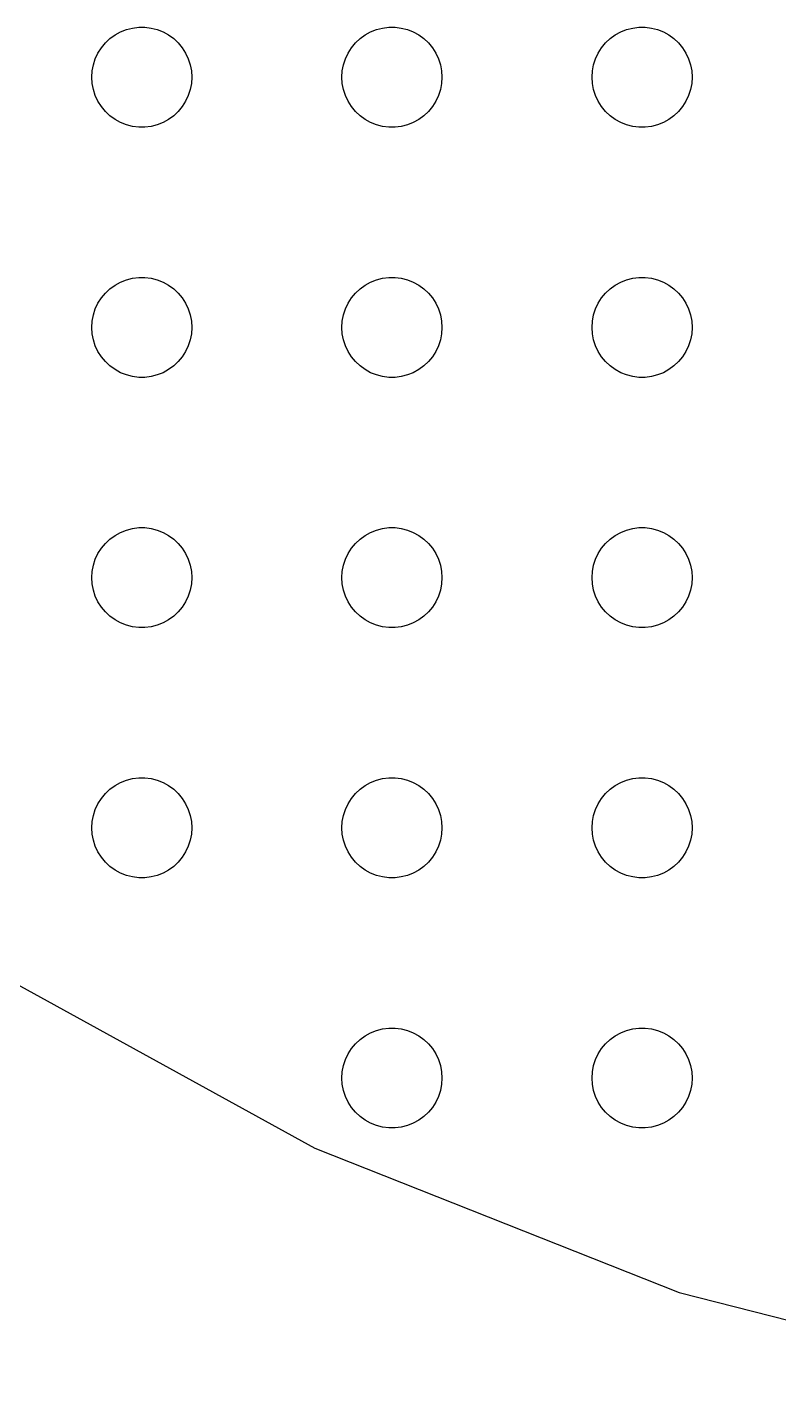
# Model space of a CAD drawing. Header units: metres. Extents: x -187 to 187, y -187 to 187.
# Drawn here: x -96.9 to -51.8, y -183.7 to -102 of the extents above; entities that cross this region are included whole.
import ezdxf

# ---------------------------------------------------------------- set-up
doc = ezdxf.new("R2010")
doc.units = ezdxf.units.M

msp = doc.modelspace()

# ---------------------------------------------------------------- linework, layer by layer
for p, q in [((-90.927, -102.147), (-90.5621, -102.053)), ((-90.5621, -102.053), (-90.1884, -102.006)), ((-90.1884, -102.006), (-89.8116, -102.006)), ((-89.8116, -102.006), (-89.4379, -102.053)), ((-89.4379, -102.053), (-89.073, -102.147)), ((-75.927, -102.147), (-75.5621, -102.053)), ((-75.5621, -102.053), (-75.1884, -102.006)), ((-75.1884, -102.006), (-74.8116, -102.006)), ((-74.8116, -102.006), (-74.4379, -102.053)), ((-74.4379, -102.053), (-74.073, -102.147)), ((-60.927, -102.147), (-60.5621, -102.053)), ((-60.5621, -102.053), (-60.1884, -102.006)), ((-60.1884, -102.006), (-59.8116, -102.006)), ((-59.8116, -102.006), (-59.4379, -102.053)), ((-59.4379, -102.053), (-59.0729, -102.147)), ((-92.1869, -102.946), (-91.9123, -102.688)), ((-91.9123, -102.688), (-91.6075, -102.467)), ((-91.6075, -102.467), (-91.2773, -102.286)), ((-91.2773, -102.286), (-90.927, -102.147)), ((-89.073, -102.147), (-88.7227, -102.286)), ((-88.7227, -102.286), (-88.3925, -102.467)), ((-88.3925, -102.467), (-88.0877, -102.688)), ((-88.0877, -102.688), (-87.8131, -102.946)), ((-77.1869, -102.946), (-76.9123, -102.688)), ((-76.9123, -102.688), (-76.6075, -102.467)), ((-76.6075, -102.467), (-76.2773, -102.286)), ((-76.2773, -102.286), (-75.927, -102.147)), ((-74.073, -102.147), (-73.7227, -102.286)), ((-73.7227, -102.286), (-73.3925, -102.467)), ((-73.3925, -102.467), (-73.0877, -102.688)), ((-73.0877, -102.688), (-72.8131, -102.946)), ((-62.1869, -102.946), (-61.9123, -102.688)), ((-61.9123, -102.688), (-61.6075, -102.467)), ((-61.6075, -102.467), (-61.2773, -102.286)), ((-61.2773, -102.286), (-60.927, -102.147)), ((-59.0729, -102.147), (-58.7227, -102.286)), ((-58.7227, -102.286), (-58.3925, -102.467)), ((-58.3925, -102.467), (-58.0877, -102.688)), ((-58.0877, -102.688), (-57.8131, -102.946)), ((-92.7893, -103.896), (-92.6289, -103.555)), ((-92.6289, -103.555), (-92.427, -103.237)), ((-92.427, -103.237), (-92.1869, -102.946)), ((-87.8131, -102.946), (-87.573, -103.237)), ((-87.573, -103.237), (-87.3711, -103.555)), ((-87.3711, -103.555), (-87.2107, -103.896)), ((-77.7893, -103.896), (-77.6289, -103.555)), ((-77.6289, -103.555), (-77.427, -103.237)), ((-77.427, -103.237), (-77.1869, -102.946)), ((-72.8131, -102.946), (-72.573, -103.237)), ((-72.573, -103.237), (-72.3711, -103.555)), ((-72.3711, -103.555), (-72.2107, -103.896)), ((-62.7893, -103.896), (-62.6289, -103.555)), ((-62.6289, -103.555), (-62.427, -103.237)), ((-62.427, -103.237), (-62.1869, -102.946)), ((-57.8131, -102.946), (-57.5729, -103.237)), ((-57.5729, -103.237), (-57.3711, -103.555)), ((-57.3711, -103.555), (-57.2107, -103.896)), ((-92.9763, -104.624), (-92.9057, -104.254)), ((-92.9057, -104.254), (-92.7893, -103.896)), ((-87.2107, -103.896), (-87.0943, -104.254)), ((-87.0943, -104.254), (-87.0237, -104.624)), ((-77.9763, -104.624), (-77.9057, -104.254)), ((-77.9057, -104.254), (-77.7893, -103.896)), ((-72.2107, -103.896), (-72.0943, -104.254)), ((-72.0943, -104.254), (-72.0237, -104.624)), ((-62.9763, -104.624), (-62.9057, -104.254)), ((-62.9057, -104.254), (-62.7893, -103.896)), ((-57.2107, -103.896), (-57.0942, -104.254)), ((-57.0942, -104.254), (-57.0237, -104.624)), ((-93, -105), (-92.9763, -104.624)), ((-92.9763, -105.376), (-93, -105)), ((-87.0237, -104.624), (-87, -105)), ((-87, -105), (-87.0237, -105.376)), ((-78, -105), (-77.9763, -104.624)), ((-77.9763, -105.376), (-78, -105)), ((-72.0237, -104.624), (-72, -105)), ((-72, -105), (-72.0237, -105.376)), ((-63, -105), (-62.9763, -104.624)), ((-62.9763, -105.376), (-63, -105)), ((-57.0237, -104.624), (-57, -105)), ((-57, -105), (-57.0237, -105.376)), ((-92.9057, -105.746), (-92.9763, -105.376)), ((-92.7893, -106.104), (-92.9057, -105.746)), ((-92.6289, -106.445), (-92.7893, -106.104)), ((-87.2107, -106.104), (-87.3711, -106.445)), ((-87.0943, -105.746), (-87.2107, -106.104)), ((-87.0237, -105.376), (-87.0943, -105.746)), ((-77.9057, -105.746), (-77.9763, -105.376)), ((-77.7893, -106.104), (-77.9057, -105.746)), ((-77.6289, -106.445), (-77.7893, -106.104)), ((-72.2107, -106.104), (-72.3711, -106.445)), ((-72.0943, -105.746), (-72.2107, -106.104)), ((-72.0237, -105.376), (-72.0943, -105.746)), ((-62.9057, -105.746), (-62.9763, -105.376)), ((-62.7893, -106.104), (-62.9057, -105.746)), ((-62.6289, -106.445), (-62.7893, -106.104)), ((-57.2107, -106.104), (-57.3711, -106.445)), ((-57.0942, -105.746), (-57.2107, -106.104)), ((-57.0237, -105.376), (-57.0942, -105.746)), ((-92.427, -106.763), (-92.6289, -106.445)), ((-92.1869, -107.054), (-92.427, -106.763)), ((-87.573, -106.763), (-87.8131, -107.054)), ((-87.3711, -106.445), (-87.573, -106.763)), ((-77.427, -106.763), (-77.6289, -106.445)), ((-77.1869, -107.054), (-77.427, -106.763)), ((-72.573, -106.763), (-72.8131, -107.054)), ((-72.3711, -106.445), (-72.573, -106.763)), ((-62.427, -106.763), (-62.6289, -106.445)), ((-62.1869, -107.054), (-62.427, -106.763)), ((-57.5729, -106.763), (-57.8131, -107.054)), ((-57.3711, -106.445), (-57.5729, -106.763)), ((-91.9123, -107.312), (-92.1869, -107.054)), ((-91.6075, -107.533), (-91.9123, -107.312)), ((-91.2773, -107.714), (-91.6075, -107.533)), ((-90.927, -107.853), (-91.2773, -107.714)), ((-88.7227, -107.714), (-89.073, -107.853)), ((-88.3925, -107.533), (-88.7227, -107.714)), ((-88.0877, -107.312), (-88.3925, -107.533)), ((-87.8131, -107.054), (-88.0877, -107.312)), ((-76.9123, -107.312), (-77.1869, -107.054)), ((-76.6075, -107.533), (-76.9123, -107.312)), ((-76.2773, -107.714), (-76.6075, -107.533)), ((-75.927, -107.853), (-76.2773, -107.714)), ((-73.7227, -107.714), (-74.073, -107.853)), ((-73.3925, -107.533), (-73.7227, -107.714)), ((-73.0877, -107.312), (-73.3925, -107.533)), ((-72.8131, -107.054), (-73.0877, -107.312)), ((-61.9123, -107.312), (-62.1869, -107.054)), ((-61.6075, -107.533), (-61.9123, -107.312)), ((-61.2773, -107.714), (-61.6075, -107.533)), ((-60.927, -107.853), (-61.2773, -107.714)), ((-58.7227, -107.714), (-59.0729, -107.853)), ((-58.3925, -107.533), (-58.7227, -107.714)), ((-58.0877, -107.312), (-58.3925, -107.533)), ((-57.8131, -107.054), (-58.0877, -107.312)), ((-90.5621, -107.947), (-90.927, -107.853)), ((-90.1884, -107.994), (-90.5621, -107.947)), ((-89.8116, -107.994), (-90.1884, -107.994)), ((-89.4379, -107.947), (-89.8116, -107.994)), ((-89.073, -107.853), (-89.4379, -107.947)), ((-75.5621, -107.947), (-75.927, -107.853)), ((-75.1884, -107.994), (-75.5621, -107.947)), ((-74.8116, -107.994), (-75.1884, -107.994)), ((-74.4379, -107.947), (-74.8116, -107.994)), ((-74.073, -107.853), (-74.4379, -107.947)), ((-60.5621, -107.947), (-60.927, -107.853)), ((-60.1884, -107.994), (-60.5621, -107.947)), ((-59.8116, -107.994), (-60.1884, -107.994)), ((-59.4379, -107.947), (-59.8116, -107.994)), ((-59.0729, -107.853), (-59.4379, -107.947)), ((-91.9123, -117.688), (-91.6075, -117.467)), ((-91.6075, -117.467), (-91.2773, -117.286)), ((-91.2773, -117.286), (-90.927, -117.147)), ((-90.927, -117.147), (-90.5621, -117.053)), ((-90.5621, -117.053), (-90.1884, -117.006)), ((-90.1884, -117.006), (-89.8116, -117.006)), ((-89.8116, -117.006), (-89.4379, -117.053)), ((-89.4379, -117.053), (-89.073, -117.147)), ((-89.073, -117.147), (-88.7227, -117.286)), ((-88.7227, -117.286), (-88.3925, -117.467)), ((-88.3925, -117.467), (-88.0877, -117.688)), ((-76.9123, -117.688), (-76.6075, -117.467)), ((-76.6075, -117.467), (-76.2773, -117.286)), ((-76.2773, -117.286), (-75.927, -117.147)), ((-75.927, -117.147), (-75.5621, -117.053)), ((-75.5621, -117.053), (-75.1884, -117.006)), ((-75.1884, -117.006), (-74.8116, -117.006)), ((-74.8116, -117.006), (-74.4379, -117.053)), ((-74.4379, -117.053), (-74.073, -117.147)), ((-74.073, -117.147), (-73.7227, -117.286)), ((-73.7227, -117.286), (-73.3925, -117.467)), ((-73.3925, -117.467), (-73.0877, -117.688)), ((-61.9123, -117.688), (-61.6075, -117.467)), ((-61.6075, -117.467), (-61.2773, -117.286)), ((-61.2773, -117.286), (-60.927, -117.147)), ((-60.927, -117.147), (-60.5621, -117.053)), ((-60.5621, -117.053), (-60.1884, -117.006)), ((-60.1884, -117.006), (-59.8116, -117.006)), ((-59.8116, -117.006), (-59.4379, -117.053)), ((-59.4379, -117.053), (-59.0729, -117.147)), ((-59.0729, -117.147), (-58.7227, -117.286)), ((-58.7227, -117.286), (-58.3925, -117.467)), ((-58.3925, -117.467), (-58.0877, -117.688)), ((-92.6289, -118.555), (-92.427, -118.237)), ((-92.427, -118.237), (-92.1869, -117.946)), ((-92.1869, -117.946), (-91.9123, -117.688)), ((-88.0877, -117.688), (-87.8131, -117.946)), ((-87.8131, -117.946), (-87.573, -118.237)), ((-87.573, -118.237), (-87.3711, -118.555)), ((-77.6289, -118.555), (-77.427, -118.237)), ((-77.427, -118.237), (-77.1869, -117.946)), ((-77.1869, -117.946), (-76.9123, -117.688)), ((-73.0877, -117.688), (-72.8131, -117.946)), ((-72.8131, -117.946), (-72.573, -118.237)), ((-72.573, -118.237), (-72.3711, -118.555)), ((-62.6289, -118.555), (-62.427, -118.237)), ((-62.427, -118.237), (-62.1869, -117.946)), ((-62.1869, -117.946), (-61.9123, -117.688)), ((-58.0877, -117.688), (-57.8131, -117.946)), ((-57.8131, -117.946), (-57.5729, -118.237)), ((-57.5729, -118.237), (-57.3711, -118.555)), ((-92.9763, -119.624), (-92.9057, -119.254)), ((-92.9057, -119.254), (-92.7893, -118.896)), ((-92.7893, -118.896), (-92.6289, -118.555)), ((-87.3711, -118.555), (-87.2107, -118.896)), ((-87.2107, -118.896), (-87.0943, -119.254)), ((-87.0943, -119.254), (-87.0237, -119.624)), ((-77.9763, -119.624), (-77.9057, -119.254)), ((-77.9057, -119.254), (-77.7893, -118.896)), ((-77.7893, -118.896), (-77.6289, -118.555)), ((-72.3711, -118.555), (-72.2107, -118.896)), ((-72.2107, -118.896), (-72.0943, -119.254)), ((-72.0943, -119.254), (-72.0237, -119.624)), ((-62.9763, -119.624), (-62.9057, -119.254)), ((-62.9057, -119.254), (-62.7893, -118.896)), ((-62.7893, -118.896), (-62.6289, -118.555)), ((-57.3711, -118.555), (-57.2107, -118.896)), ((-57.2107, -118.896), (-57.0942, -119.254)), ((-57.0942, -119.254), (-57.0237, -119.624)), ((-93, -120), (-92.9763, -119.624)), ((-92.9763, -120.376), (-93, -120)), ((-87.0237, -119.624), (-87, -120)), ((-87, -120), (-87.0237, -120.376)), ((-78, -120), (-77.9763, -119.624)), ((-77.9763, -120.376), (-78, -120)), ((-72.0237, -119.624), (-72, -120)), ((-72, -120), (-72.0237, -120.376)), ((-63, -120), (-62.9763, -119.624)), ((-62.9763, -120.376), (-63, -120)), ((-57.0237, -119.624), (-57, -120)), ((-57, -120), (-57.0237, -120.376)), ((-92.9057, -120.746), (-92.9763, -120.376)), ((-92.7893, -121.104), (-92.9057, -120.746)), ((-87.0943, -120.746), (-87.2107, -121.104)), ((-87.0237, -120.376), (-87.0943, -120.746)), ((-77.9057, -120.746), (-77.9763, -120.376)), ((-77.7893, -121.104), (-77.9057, -120.746)), ((-72.0943, -120.746), (-72.2107, -121.104)), ((-72.0237, -120.376), (-72.0943, -120.746)), ((-62.9057, -120.746), (-62.9763, -120.376)), ((-62.7893, -121.104), (-62.9057, -120.746)), ((-57.0942, -120.746), (-57.2107, -121.104)), ((-57.0237, -120.376), (-57.0942, -120.746)), ((-92.6289, -121.445), (-92.7893, -121.104)), ((-92.427, -121.763), (-92.6289, -121.445)), ((-87.3711, -121.445), (-87.573, -121.763)), ((-87.2107, -121.104), (-87.3711, -121.445)), ((-77.6289, -121.445), (-77.7893, -121.104)), ((-77.427, -121.763), (-77.6289, -121.445)), ((-72.3711, -121.445), (-72.573, -121.763)), ((-72.2107, -121.104), (-72.3711, -121.445)), ((-62.6289, -121.445), (-62.7893, -121.104)), ((-62.427, -121.763), (-62.6289, -121.445)), ((-57.3711, -121.445), (-57.5729, -121.763)), ((-57.2107, -121.104), (-57.3711, -121.445)), ((-92.1869, -122.054), (-92.427, -121.763)), ((-91.9123, -122.312), (-92.1869, -122.054)), ((-91.6075, -122.533), (-91.9123, -122.312)), ((-88.0877, -122.312), (-88.3925, -122.533)), ((-87.8131, -122.054), (-88.0877, -122.312)), ((-87.573, -121.763), (-87.8131, -122.054)), ((-77.1869, -122.054), (-77.427, -121.763)), ((-76.9123, -122.312), (-77.1869, -122.054)), ((-76.6075, -122.533), (-76.9123, -122.312)), ((-73.0877, -122.312), (-73.3925, -122.533)), ((-72.8131, -122.054), (-73.0877, -122.312)), ((-72.573, -121.763), (-72.8131, -122.054)), ((-62.1869, -122.054), (-62.427, -121.763)), ((-61.9123, -122.312), (-62.1869, -122.054)), ((-61.6075, -122.533), (-61.9123, -122.312)), ((-58.0877, -122.312), (-58.3925, -122.533)), ((-57.8131, -122.054), (-58.0877, -122.312)), ((-57.5729, -121.763), (-57.8131, -122.054)), ((-91.2773, -122.714), (-91.6075, -122.533)), ((-90.927, -122.853), (-91.2773, -122.714)), ((-90.5621, -122.947), (-90.927, -122.853)), ((-90.1884, -122.994), (-90.5621, -122.947)), ((-89.8116, -122.994), (-90.1884, -122.994)), ((-89.4379, -122.947), (-89.8116, -122.994)), ((-89.073, -122.853), (-89.4379, -122.947)), ((-88.7227, -122.714), (-89.073, -122.853)), ((-88.3925, -122.533), (-88.7227, -122.714)), ((-76.2773, -122.714), (-76.6075, -122.533)), ((-75.927, -122.853), (-76.2773, -122.714)), ((-75.5621, -122.947), (-75.927, -122.853)), ((-75.1884, -122.994), (-75.5621, -122.947)), ((-74.8116, -122.994), (-75.1884, -122.994)), ((-74.4379, -122.947), (-74.8116, -122.994)), ((-74.073, -122.853), (-74.4379, -122.947)), ((-73.7227, -122.714), (-74.073, -122.853)), ((-73.3925, -122.533), (-73.7227, -122.714)), ((-61.2773, -122.714), (-61.6075, -122.533)), ((-60.927, -122.853), (-61.2773, -122.714)), ((-60.5621, -122.947), (-60.927, -122.853)), ((-60.1884, -122.994), (-60.5621, -122.947)), ((-59.8116, -122.994), (-60.1884, -122.994)), ((-59.4379, -122.947), (-59.8116, -122.994)), ((-59.0729, -122.853), (-59.4379, -122.947)), ((-58.7227, -122.714), (-59.0729, -122.853)), ((-58.3925, -122.533), (-58.7227, -122.714)), ((-91.6075, -132.467), (-91.2773, -132.286)), ((-91.2773, -132.286), (-90.927, -132.147)), ((-90.927, -132.147), (-90.5621, -132.053)), ((-90.5621, -132.053), (-90.1884, -132.006)), ((-90.1884, -132.006), (-89.8116, -132.006)), ((-89.8116, -132.006), (-89.4379, -132.053)), ((-89.4379, -132.053), (-89.073, -132.147)), ((-89.073, -132.147), (-88.7227, -132.286)), ((-88.7227, -132.286), (-88.3925, -132.467)), ((-76.6075, -132.467), (-76.2773, -132.286)), ((-76.2773, -132.286), (-75.927, -132.147)), ((-75.927, -132.147), (-75.5621, -132.053)), ((-75.5621, -132.053), (-75.1884, -132.006)), ((-75.1884, -132.006), (-74.8116, -132.006)), ((-74.8116, -132.006), (-74.4379, -132.053)), ((-74.4379, -132.053), (-74.073, -132.147)), ((-74.073, -132.147), (-73.7227, -132.286)), ((-73.7227, -132.286), (-73.3925, -132.467)), ((-61.6075, -132.467), (-61.2773, -132.286)), ((-61.2773, -132.286), (-60.927, -132.147)), ((-60.927, -132.147), (-60.5621, -132.053)), ((-60.5621, -132.053), (-60.1884, -132.006)), ((-60.1884, -132.006), (-59.8116, -132.006)), ((-59.8116, -132.006), (-59.4379, -132.053)), ((-59.4379, -132.053), (-59.0729, -132.147)), ((-59.0729, -132.147), (-58.7227, -132.286)), ((-58.7227, -132.286), (-58.3925, -132.467)), ((-92.427, -133.237), (-92.1869, -132.946)), ((-92.1869, -132.946), (-91.9123, -132.688)), ((-91.9123, -132.688), (-91.6075, -132.467)), ((-88.3925, -132.467), (-88.0877, -132.688)), ((-88.0877, -132.688), (-87.8131, -132.946)), ((-87.8131, -132.946), (-87.573, -133.237)), ((-77.427, -133.237), (-77.1869, -132.946)), ((-77.1869, -132.946), (-76.9123, -132.688)), ((-76.9123, -132.688), (-76.6075, -132.467)), ((-73.3925, -132.467), (-73.0877, -132.688)), ((-73.0877, -132.688), (-72.8131, -132.946)), ((-72.8131, -132.946), (-72.573, -133.237)), ((-62.427, -133.237), (-62.1869, -132.946)), ((-62.1869, -132.946), (-61.9123, -132.688)), ((-61.9123, -132.688), (-61.6075, -132.467)), ((-58.3925, -132.467), (-58.0877, -132.688)), ((-58.0877, -132.688), (-57.8131, -132.946)), ((-57.8131, -132.946), (-57.5729, -133.237)), ((-92.9057, -134.254), (-92.7893, -133.896)), ((-92.7893, -133.896), (-92.6289, -133.555)), ((-92.6289, -133.555), (-92.427, -133.237)), ((-87.573, -133.237), (-87.3711, -133.555)), ((-87.3711, -133.555), (-87.2107, -133.896)), ((-87.2107, -133.896), (-87.0943, -134.254)), ((-77.9057, -134.254), (-77.7893, -133.896)), ((-77.7893, -133.896), (-77.6289, -133.555)), ((-77.6289, -133.555), (-77.427, -133.237)), ((-72.573, -133.237), (-72.3711, -133.555)), ((-72.3711, -133.555), (-72.2107, -133.896)), ((-72.2107, -133.896), (-72.0943, -134.254)), ((-62.9057, -134.254), (-62.7893, -133.896)), ((-62.7893, -133.896), (-62.6289, -133.555)), ((-62.6289, -133.555), (-62.427, -133.237)), ((-57.5729, -133.237), (-57.3711, -133.555)), ((-57.3711, -133.555), (-57.2107, -133.896)), ((-57.2107, -133.896), (-57.0942, -134.254)), ((-93, -135), (-92.9763, -134.624)), ((-92.9763, -134.624), (-92.9057, -134.254)), ((-87.0943, -134.254), (-87.0237, -134.624)), ((-87.0237, -134.624), (-87, -135)), ((-78, -135), (-77.9763, -134.624)), ((-77.9763, -134.624), (-77.9057, -134.254)), ((-72.0943, -134.254), (-72.0237, -134.624)), ((-72.0237, -134.624), (-72, -135)), ((-63, -135), (-62.9763, -134.624)), ((-62.9763, -134.624), (-62.9057, -134.254)), ((-57.0942, -134.254), (-57.0237, -134.624)), ((-57.0237, -134.624), (-57, -135)), ((-92.9763, -135.376), (-93, -135)), ((-92.9057, -135.746), (-92.9763, -135.376)), ((-87.0237, -135.376), (-87.0943, -135.746)), ((-87, -135), (-87.0237, -135.376)), ((-77.9763, -135.376), (-78, -135)), ((-77.9057, -135.746), (-77.9763, -135.376)), ((-72.0237, -135.376), (-72.0943, -135.746)), ((-72, -135), (-72.0237, -135.376)), ((-62.9763, -135.376), (-63, -135)), ((-62.9057, -135.746), (-62.9763, -135.376)), ((-57.0237, -135.376), (-57.0942, -135.746)), ((-57, -135), (-57.0237, -135.376)), ((-92.7893, -136.104), (-92.9057, -135.746)), ((-92.6289, -136.445), (-92.7893, -136.104)), ((-87.2107, -136.104), (-87.3711, -136.445)), ((-87.0943, -135.746), (-87.2107, -136.104)), ((-77.7893, -136.104), (-77.9057, -135.746)), ((-77.6289, -136.445), (-77.7893, -136.104)), ((-72.2107, -136.104), (-72.3711, -136.445)), ((-72.0943, -135.746), (-72.2107, -136.104)), ((-62.7893, -136.104), (-62.9057, -135.746)), ((-62.6289, -136.445), (-62.7893, -136.104)), ((-57.2107, -136.104), (-57.3711, -136.445)), ((-57.0942, -135.746), (-57.2107, -136.104)), ((-92.427, -136.763), (-92.6289, -136.445)), ((-92.1869, -137.054), (-92.427, -136.763)), ((-91.9123, -137.312), (-92.1869, -137.054)), ((-87.8131, -137.054), (-88.0877, -137.312)), ((-87.573, -136.763), (-87.8131, -137.054)), ((-87.3711, -136.445), (-87.573, -136.763)), ((-77.427, -136.763), (-77.6289, -136.445)), ((-77.1869, -137.054), (-77.427, -136.763)), ((-76.9123, -137.312), (-77.1869, -137.054)), ((-72.8131, -137.054), (-73.0877, -137.312)), ((-72.573, -136.763), (-72.8131, -137.054)), ((-72.3711, -136.445), (-72.573, -136.763)), ((-62.427, -136.763), (-62.6289, -136.445)), ((-62.1869, -137.054), (-62.427, -136.763)), ((-61.9123, -137.312), (-62.1869, -137.054)), ((-57.8131, -137.054), (-58.0877, -137.312)), ((-57.5729, -136.763), (-57.8131, -137.054)), ((-57.3711, -136.445), (-57.5729, -136.763)), ((-91.6075, -137.533), (-91.9123, -137.312)), ((-91.2773, -137.714), (-91.6075, -137.533)), ((-90.927, -137.853), (-91.2773, -137.714)), ((-90.5621, -137.947), (-90.927, -137.853)), ((-90.1884, -137.994), (-90.5621, -137.947)), ((-89.8116, -137.994), (-90.1884, -137.994)), ((-89.4379, -137.947), (-89.8116, -137.994)), ((-89.073, -137.853), (-89.4379, -137.947)), ((-88.7227, -137.714), (-89.073, -137.853)), ((-88.3925, -137.533), (-88.7227, -137.714)), ((-88.0877, -137.312), (-88.3925, -137.533)), ((-76.6075, -137.533), (-76.9123, -137.312)), ((-76.2773, -137.714), (-76.6075, -137.533)), ((-75.927, -137.853), (-76.2773, -137.714)), ((-75.5621, -137.947), (-75.927, -137.853)), ((-75.1884, -137.994), (-75.5621, -137.947)), ((-74.8116, -137.994), (-75.1884, -137.994)), ((-74.4379, -137.947), (-74.8116, -137.994)), ((-74.073, -137.853), (-74.4379, -137.947)), ((-73.7227, -137.714), (-74.073, -137.853)), ((-73.3925, -137.533), (-73.7227, -137.714)), ((-73.0877, -137.312), (-73.3925, -137.533)), ((-61.6075, -137.533), (-61.9123, -137.312)), ((-61.2773, -137.714), (-61.6075, -137.533)), ((-60.927, -137.853), (-61.2773, -137.714)), ((-60.5621, -137.947), (-60.927, -137.853)), ((-60.1884, -137.994), (-60.5621, -137.947)), ((-59.8116, -137.994), (-60.1884, -137.994)), ((-59.4379, -137.947), (-59.8116, -137.994)), ((-59.0729, -137.853), (-59.4379, -137.947)), ((-58.7227, -137.714), (-59.0729, -137.853)), ((-58.3925, -137.533), (-58.7227, -137.714)), ((-58.0877, -137.312), (-58.3925, -137.533)), ((-90.5621, -147.053), (-90.1884, -147.006)), ((-90.1884, -147.006), (-89.8116, -147.006)), ((-89.8116, -147.006), (-89.4379, -147.053)), ((-75.5621, -147.053), (-75.1884, -147.006)), ((-75.1884, -147.006), (-74.8116, -147.006)), ((-74.8116, -147.006), (-74.4379, -147.053)), ((-60.5621, -147.053), (-60.1884, -147.006)), ((-60.1884, -147.006), (-59.8116, -147.006)), ((-59.8116, -147.006), (-59.4379, -147.053)), ((-92.1869, -147.946), (-91.9123, -147.688)), ((-91.9123, -147.688), (-91.6075, -147.467)), ((-91.6075, -147.467), (-91.2773, -147.286)), ((-91.2773, -147.286), (-90.927, -147.147)), ((-90.927, -147.147), (-90.5621, -147.053)), ((-89.4379, -147.053), (-89.073, -147.147)), ((-89.073, -147.147), (-88.7227, -147.286)), ((-88.7227, -147.286), (-88.3925, -147.467)), ((-88.3925, -147.467), (-88.0877, -147.688)), ((-88.0877, -147.688), (-87.8131, -147.946)), ((-77.1869, -147.946), (-76.9123, -147.688)), ((-76.9123, -147.688), (-76.6075, -147.467)), ((-76.6075, -147.467), (-76.2773, -147.286)), ((-76.2773, -147.286), (-75.927, -147.147)), ((-75.927, -147.147), (-75.5621, -147.053)), ((-74.4379, -147.053), (-74.073, -147.147)), ((-74.073, -147.147), (-73.7227, -147.286)), ((-73.7227, -147.286), (-73.3925, -147.467)), ((-73.3925, -147.467), (-73.0877, -147.688)), ((-73.0877, -147.688), (-72.8131, -147.946)), ((-62.1869, -147.946), (-61.9123, -147.688)), ((-61.9123, -147.688), (-61.6075, -147.467)), ((-61.6075, -147.467), (-61.2773, -147.286)), ((-61.2773, -147.286), (-60.927, -147.147)), ((-60.927, -147.147), (-60.5621, -147.053)), ((-59.4379, -147.053), (-59.0729, -147.147)), ((-59.0729, -147.147), (-58.7227, -147.286)), ((-58.7227, -147.286), (-58.3925, -147.467)), ((-58.3925, -147.467), (-58.0877, -147.688)), ((-58.0877, -147.688), (-57.8131, -147.946)), ((-92.7893, -148.896), (-92.6289, -148.555)), ((-92.6289, -148.555), (-92.427, -148.237)), ((-92.427, -148.237), (-92.1869, -147.946)), ((-87.8131, -147.946), (-87.573, -148.237)), ((-87.573, -148.237), (-87.3711, -148.555)), ((-87.3711, -148.555), (-87.2107, -148.896)), ((-77.7893, -148.896), (-77.6289, -148.555)), ((-77.6289, -148.555), (-77.427, -148.237)), ((-77.427, -148.237), (-77.1869, -147.946)), ((-72.8131, -147.946), (-72.573, -148.237)), ((-72.573, -148.237), (-72.3711, -148.555)), ((-72.3711, -148.555), (-72.2107, -148.896)), ((-62.7893, -148.896), (-62.6289, -148.555)), ((-62.6289, -148.555), (-62.427, -148.237)), ((-62.427, -148.237), (-62.1869, -147.946)), ((-57.8131, -147.946), (-57.5729, -148.237)), ((-57.5729, -148.237), (-57.3711, -148.555)), ((-57.3711, -148.555), (-57.2107, -148.896)), ((-92.9763, -149.624), (-92.9057, -149.254)), ((-92.9057, -149.254), (-92.7893, -148.896)), ((-87.2107, -148.896), (-87.0943, -149.254)), ((-87.0943, -149.254), (-87.0237, -149.624)), ((-77.9763, -149.624), (-77.9057, -149.254)), ((-77.9057, -149.254), (-77.7893, -148.896)), ((-72.2107, -148.896), (-72.0943, -149.254)), ((-72.0943, -149.254), (-72.0237, -149.624)), ((-62.9763, -149.624), (-62.9057, -149.254)), ((-62.9057, -149.254), (-62.7893, -148.896)), ((-57.2107, -148.896), (-57.0942, -149.254)), ((-57.0942, -149.254), (-57.0237, -149.624)), ((-93, -150), (-92.9763, -149.624)), ((-92.9763, -150.376), (-93, -150)), ((-87.0237, -149.624), (-87, -150)), ((-87, -150), (-87.0237, -150.376)), ((-78, -150), (-77.9763, -149.624)), ((-77.9763, -150.376), (-78, -150)), ((-72.0237, -149.624), (-72, -150)), ((-72, -150), (-72.0237, -150.376)), ((-63, -150), (-62.9763, -149.624)), ((-62.9763, -150.376), (-63, -150)), ((-57.0237, -149.624), (-57, -150)), ((-57, -150), (-57.0237, -150.376)), ((-92.9057, -150.746), (-92.9763, -150.376)), ((-92.7893, -151.104), (-92.9057, -150.746)), ((-92.6289, -151.445), (-92.7893, -151.104)), ((-87.2107, -151.104), (-87.3711, -151.445)), ((-87.0943, -150.746), (-87.2107, -151.104)), ((-87.0237, -150.376), (-87.0943, -150.746)), ((-77.9057, -150.746), (-77.9763, -150.376)), ((-77.7893, -151.104), (-77.9057, -150.746)), ((-77.6289, -151.445), (-77.7893, -151.104)), ((-72.2107, -151.104), (-72.3711, -151.445)), ((-72.0943, -150.746), (-72.2107, -151.104)), ((-72.0237, -150.376), (-72.0943, -150.746)), ((-62.9057, -150.746), (-62.9763, -150.376)), ((-62.7893, -151.104), (-62.9057, -150.746)), ((-62.6289, -151.445), (-62.7893, -151.104)), ((-57.2107, -151.104), (-57.3711, -151.445)), ((-57.0942, -150.746), (-57.2107, -151.104)), ((-57.0237, -150.376), (-57.0942, -150.746)), ((-92.427, -151.763), (-92.6289, -151.445)), ((-92.1869, -152.054), (-92.427, -151.763)), ((-87.573, -151.763), (-87.8131, -152.054)), ((-87.3711, -151.445), (-87.573, -151.763)), ((-77.427, -151.763), (-77.6289, -151.445)), ((-77.1869, -152.054), (-77.427, -151.763)), ((-72.573, -151.763), (-72.8131, -152.054)), ((-72.3711, -151.445), (-72.573, -151.763)), ((-62.427, -151.763), (-62.6289, -151.445)), ((-62.1869, -152.054), (-62.427, -151.763)), ((-57.5729, -151.763), (-57.8131, -152.054)), ((-57.3711, -151.445), (-57.5729, -151.763)), ((-91.9123, -152.312), (-92.1869, -152.054)), ((-91.6075, -152.533), (-91.9123, -152.312)), ((-91.2773, -152.714), (-91.6075, -152.533)), ((-90.927, -152.853), (-91.2773, -152.714)), ((-88.7227, -152.714), (-89.073, -152.853)), ((-88.3925, -152.533), (-88.7227, -152.714)), ((-88.0877, -152.312), (-88.3925, -152.533)), ((-87.8131, -152.054), (-88.0877, -152.312)), ((-76.9123, -152.312), (-77.1869, -152.054)), ((-76.6075, -152.533), (-76.9123, -152.312)), ((-76.2773, -152.714), (-76.6075, -152.533)), ((-75.927, -152.853), (-76.2773, -152.714)), ((-73.7227, -152.714), (-74.073, -152.853)), ((-73.3925, -152.533), (-73.7227, -152.714)), ((-73.0877, -152.312), (-73.3925, -152.533)), ((-72.8131, -152.054), (-73.0877, -152.312)), ((-61.9123, -152.312), (-62.1869, -152.054)), ((-61.6075, -152.533), (-61.9123, -152.312)), ((-61.2773, -152.714), (-61.6075, -152.533)), ((-60.927, -152.853), (-61.2773, -152.714)), ((-58.7227, -152.714), (-59.0729, -152.853)), ((-58.3925, -152.533), (-58.7227, -152.714)), ((-58.0877, -152.312), (-58.3925, -152.533)), ((-57.8131, -152.054), (-58.0877, -152.312)), ((-90.5621, -152.947), (-90.927, -152.853)), ((-90.1884, -152.994), (-90.5621, -152.947)), ((-89.8116, -152.994), (-90.1884, -152.994)), ((-89.4379, -152.947), (-89.8116, -152.994)), ((-89.073, -152.853), (-89.4379, -152.947)), ((-75.5621, -152.947), (-75.927, -152.853)), ((-75.1884, -152.994), (-75.5621, -152.947)), ((-74.8116, -152.994), (-75.1884, -152.994)), ((-74.4379, -152.947), (-74.8116, -152.994)), ((-74.073, -152.853), (-74.4379, -152.947)), ((-60.5621, -152.947), (-60.927, -152.853)), ((-60.1884, -152.994), (-60.5621, -152.947)), ((-59.8116, -152.994), (-60.1884, -152.994)), ((-59.4379, -152.947), (-59.8116, -152.994)), ((-59.0729, -152.853), (-59.4379, -152.947)), ((-100.2, -157.889), (-79.6207, -169.203)), ((-76.9123, -162.688), (-76.6075, -162.467)), ((-76.6075, -162.467), (-76.2773, -162.286)), ((-76.2773, -162.286), (-75.927, -162.147)), ((-75.927, -162.147), (-75.5621, -162.053)), ((-75.5621, -162.053), (-75.1884, -162.006)), ((-75.1884, -162.006), (-74.8116, -162.006)), ((-74.8116, -162.006), (-74.4379, -162.053)), ((-74.4379, -162.053), (-74.073, -162.147)), ((-74.073, -162.147), (-73.7227, -162.286)), ((-73.7227, -162.286), (-73.3925, -162.467)), ((-73.3925, -162.467), (-73.0877, -162.688)), ((-61.9123, -162.688), (-61.6075, -162.467)), ((-61.6075, -162.467), (-61.2773, -162.286)), ((-61.2773, -162.286), (-60.927, -162.147)), ((-60.927, -162.147), (-60.5621, -162.053)), ((-60.5621, -162.053), (-60.1884, -162.006)), ((-60.1884, -162.006), (-59.8116, -162.006)), ((-59.8116, -162.006), (-59.4379, -162.053)), ((-59.4379, -162.053), (-59.0729, -162.147)), ((-59.0729, -162.147), (-58.7227, -162.286)), ((-58.7227, -162.286), (-58.3925, -162.467)), ((-58.3925, -162.467), (-58.0877, -162.688)), ((-77.6289, -163.555), (-77.427, -163.237)), ((-77.427, -163.237), (-77.1869, -162.946)), ((-77.1869, -162.946), (-76.9123, -162.688)), ((-73.0877, -162.688), (-72.8131, -162.946)), ((-72.8131, -162.946), (-72.573, -163.237)), ((-72.573, -163.237), (-72.3711, -163.555)), ((-62.6289, -163.555), (-62.427, -163.237)), ((-62.427, -163.237), (-62.1869, -162.946)), ((-62.1869, -162.946), (-61.9123, -162.688)), ((-58.0877, -162.688), (-57.8131, -162.946)), ((-57.8131, -162.946), (-57.5729, -163.237)), ((-57.5729, -163.237), (-57.3711, -163.555)), ((-77.9057, -164.254), (-77.7893, -163.896)), ((-77.7893, -163.896), (-77.6289, -163.555)), ((-72.3711, -163.555), (-72.2107, -163.896)), ((-72.2107, -163.896), (-72.0943, -164.254)), ((-62.9057, -164.254), (-62.7893, -163.896)), ((-62.7893, -163.896), (-62.6289, -163.555)), ((-57.3711, -163.555), (-57.2107, -163.896)), ((-57.2107, -163.896), (-57.0942, -164.254)), ((-78, -165), (-77.9763, -164.624)), ((-77.9763, -164.624), (-77.9057, -164.254)), ((-72.0943, -164.254), (-72.0237, -164.624)), ((-72.0237, -164.624), (-72, -165)), ((-63, -165), (-62.9763, -164.624)), ((-62.9763, -164.624), (-62.9057, -164.254)), ((-57.0942, -164.254), (-57.0237, -164.624)), ((-57.0237, -164.624), (-57, -165)), ((-77.9763, -165.376), (-78, -165)), ((-77.9057, -165.746), (-77.9763, -165.376)), ((-77.7893, -166.104), (-77.9057, -165.746)), ((-72.0943, -165.746), (-72.2107, -166.104)), ((-72.0237, -165.376), (-72.0943, -165.746)), ((-72, -165), (-72.0237, -165.376)), ((-62.9763, -165.376), (-63, -165)), ((-62.9057, -165.746), (-62.9763, -165.376)), ((-62.7893, -166.104), (-62.9057, -165.746)), ((-57.0942, -165.746), (-57.2107, -166.104)), ((-57.0237, -165.376), (-57.0942, -165.746)), ((-57, -165), (-57.0237, -165.376)), ((-77.6289, -166.445), (-77.7893, -166.104)), ((-77.427, -166.763), (-77.6289, -166.445)), ((-72.3711, -166.445), (-72.573, -166.763)), ((-72.2107, -166.104), (-72.3711, -166.445)), ((-62.6289, -166.445), (-62.7893, -166.104)), ((-62.427, -166.763), (-62.6289, -166.445)), ((-57.3711, -166.445), (-57.5729, -166.763)), ((-57.2107, -166.104), (-57.3711, -166.445)), ((-77.1869, -167.054), (-77.427, -166.763)), ((-76.9123, -167.312), (-77.1869, -167.054)), ((-76.6075, -167.533), (-76.9123, -167.312)), ((-73.0877, -167.312), (-73.3925, -167.533)), ((-72.8131, -167.054), (-73.0877, -167.312)), ((-72.573, -166.763), (-72.8131, -167.054)), ((-62.1869, -167.054), (-62.427, -166.763)), ((-61.9123, -167.312), (-62.1869, -167.054)), ((-61.6075, -167.533), (-61.9123, -167.312)), ((-58.0877, -167.312), (-58.3925, -167.533)), ((-57.8131, -167.054), (-58.0877, -167.312)), ((-57.5729, -166.763), (-57.8131, -167.054)), ((-76.2773, -167.714), (-76.6075, -167.533)), ((-75.927, -167.853), (-76.2773, -167.714)), ((-75.5621, -167.947), (-75.927, -167.853)), ((-75.1884, -167.994), (-75.5621, -167.947)), ((-74.8116, -167.994), (-75.1884, -167.994)), ((-74.4379, -167.947), (-74.8116, -167.994)), ((-74.073, -167.853), (-74.4379, -167.947)), ((-73.7227, -167.714), (-74.073, -167.853)), ((-73.3925, -167.533), (-73.7227, -167.714)), ((-61.2773, -167.714), (-61.6075, -167.533)), ((-60.927, -167.853), (-61.2773, -167.714)), ((-60.5621, -167.947), (-60.927, -167.853)), ((-60.1884, -167.994), (-60.5621, -167.947)), ((-59.8116, -167.994), (-60.1884, -167.994)), ((-59.4379, -167.947), (-59.8116, -167.994)), ((-59.0729, -167.853), (-59.4379, -167.947)), ((-58.7227, -167.714), (-59.0729, -167.853)), ((-58.3925, -167.533), (-58.7227, -167.714)), ((-79.6207, -169.203), (-57.7862, -177.848)), ((-57.7862, -177.848), (-35.0403, -183.688))]:
    msp.add_line(p, q)

doc.saveas('drawing.dxf')
